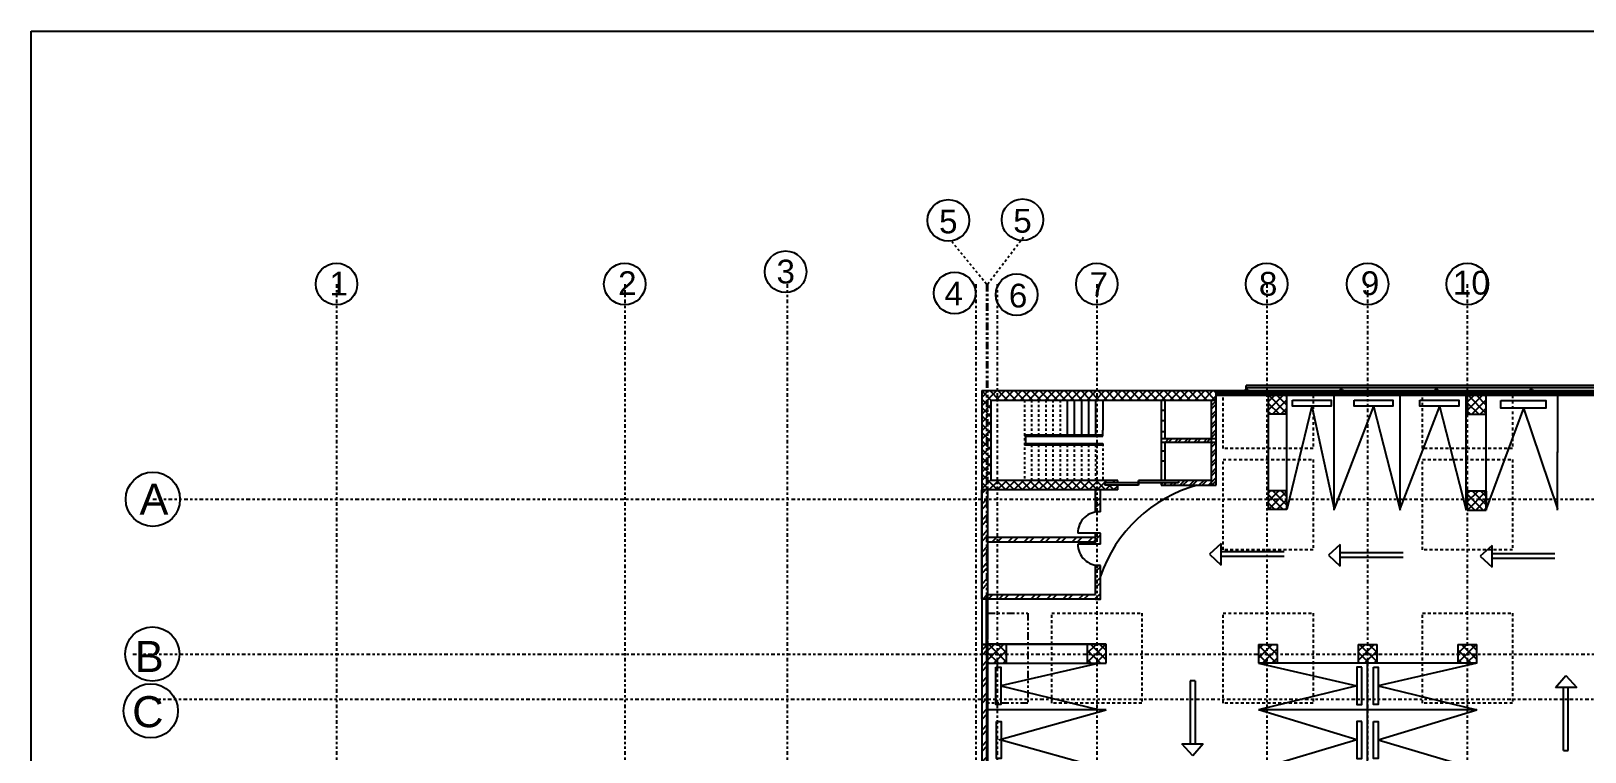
# Model space of a CAD drawing. Header units: millimetres. Extents: x 240 to 610, y 141 to 225.
# Drawn here: x 491.2 to 556.7, y 194.7 to 225.1 of the extents above; entities that cross this region are included whole.
import ezdxf

# ---------------------------------------------------------------- set-up
doc = ezdxf.new("R2010")
doc.units = ezdxf.units.MM
doc.header["$LTSCALE"] = 0.5
for name, pattern in [('Dash', [6.35, 3.175, -3.175]), ('HIDDEN', [0.375, 0.25, -0.125]), ('PHANTOM2', [1.25, 0.625, -0.125, 0.125, -0.125, 0.125, -0.125])]:
    doc.linetypes.add(name, pattern=pattern)
doc.layers.add('Layer1', color=5, linetype='Continuous')
doc.layers.add('m7or', color=1, linetype='Continuous')
doc.styles.get("Standard").update_dxf_attribs({"font": 'arial.ttf'})
pattern_1 = [(45, (-2571.07566, -1818.9317), (-0.336759605, 0.336759605), []), (45, (-2570.85116, -1818.9317), (-0.336759605, 0.336759605), [])]
pattern_2 = [(45, (-2571.07566, -1818.9317), (-0.202055763, 0.202055763), []), (45, (-2570.94096, -1818.9317), (-0.202055763, 0.202055763), [])]
pattern_3 = [(45, (-2571.07566, -1818.9317), (-0.175114994, 0.175114994), []), (135, (-2571.07566, -1818.9317), (-0.175114994, -0.175114994), [])]
pattern_4 = [(45, (-2575.07566, -1818.93171), (-0.0606167288, 0.0606167288), []), (45, (-2575.03525, -1818.93171), (-0.0606167288, 0.0606167288), [])]

msp = doc.modelspace()

# ---------------------------------------------------------------- hatches: boundary and pattern name
h = msp.add_hatch()
h.set_pattern_fill('ANSI37', color=256, scale=0.078)
h.set_pattern_definition(pattern_3)
h.paths.add_polyline_path([(536.493, 206.042), (537.032, 206.042), (537.032, 206.142), (531.699, 206.142), (531.699, 209.528), (541.179, 209.528), (541.179, 209.928), (531.299, 209.928), (531.299, 205.742), (537.032, 205.742), (537.032, 205.942), (536.493, 205.942)])
h = msp.add_hatch()
h.set_pattern_fill('ANSI32', color=256, scale=0.009)
h.set_pattern_definition([(45, (-2587.07566, -1818.93171), (-0.0606167288, 0.0606167288), []), (45, (-2587.03525, -1818.93171), (-0.0606167288, 0.0606167288), [])])
h.paths.add_polyline_path([(542.363, 209.928), (542.363, 209.728), (542.563, 209.729), (542.563, 209.928)])
h = msp.add_hatch()
h.set_pattern_fill('ANSI37', color=256, scale=0.078)
h.set_pattern_definition(pattern_3)
h.paths.add_polyline_path([(559.365, 209.728), (558.563, 209.728), (558.565, 208.928), (559.365, 208.928)])
h.paths.add_polyline_path([(558.565, 204.89), (559.365, 204.89), (559.365, 205.69), (558.565, 205.69)])
h.paths.add_polyline_path([(552.562, 205.69), (551.762, 205.69), (551.762, 204.89), (552.562, 204.89)])
h.paths.add_polyline_path([(552.564, 208.928), (552.564, 209.728), (551.762, 209.728), (551.764, 208.928)])
h.paths.add_polyline_path([(544.162, 205.715), (543.386, 205.715), (543.386, 204.915), (544.162, 204.915)])
h.paths.add_polyline_path([(544.162, 208.928), (544.162, 209.728), (543.386, 209.728), (543.386, 208.928)])
h = msp.add_hatch()
h.set_pattern_fill('ANSI32', color=256, scale=0.009)
h.set_pattern_definition([(45, (-2583.07566, -1818.93171), (-0.0606167288, 0.0606167288), []), (45, (-2583.03525, -1818.93171), (-0.0606167288, 0.0606167288), [])])
h.paths.add_polyline_path([(546.363, 209.928), (546.363, 209.728), (546.563, 209.729), (546.563, 209.928)])
h = msp.add_hatch()
h.set_pattern_fill('ANSI32', color=256, scale=0.009)
h.set_pattern_definition([(45, (-2579.07566, -1818.93171), (-0.0606167288, 0.0606167288), []), (45, (-2579.03525, -1818.93171), (-0.0606167288, 0.0606167288), [])])
h.paths.add_polyline_path([(550.363, 209.928), (550.363, 209.728), (550.563, 209.729), (550.563, 209.928)])
h = msp.add_hatch()
h.set_pattern_fill('ANSI32', color=256, scale=0.009)
h.set_pattern_definition(pattern_4)
h.paths.add_polyline_path([(554.363, 209.928), (554.363, 209.728), (554.563, 209.729), (554.563, 209.928)])
h = msp.add_hatch()
h.set_pattern_fill('ANSI32', color=256, scale=0.009)
h.set_pattern_definition(pattern_4)
h.paths.add_polyline_path([(554.363, 209.928), (554.363, 209.728), (554.563, 209.729), (554.563, 209.928)])
h = msp.add_hatch()
h.set_pattern_fill('ANSI32', color=256, scale=0.03)
h.set_pattern_definition(pattern_2)
h.paths.add_polyline_path([(541.179, 209.528), (540.979, 209.528), (540.979, 207.91), (541.179, 207.91)])
h.paths.add_polyline_path([(540.979, 207.91), (538.861, 207.91), (538.861, 207.76), (540.979, 207.76)])
h.paths.add_polyline_path([(541.179, 207.76), (540.979, 207.76), (540.979, 206.142), (540.979, 205.942), (541.179, 205.942)])
h = msp.add_hatch()
h.set_pattern_fill('ANSI32', color=256, scale=0.05)
h.set_pattern_definition(pattern_1)
h.paths.add_polyline_path([(531.549, 204.89), (531.549, 205.742), (531.299, 205.742), (531.299, 201.142), (531.549, 201.142)])
h = msp.add_hatch()
h.set_pattern_fill('ANSI32', color=256, scale=0.05)
h.set_pattern_definition(pattern_1)
h.paths.add_polyline_path([(536.299, 205.742), (536.099, 205.742), (536.099, 204.811, -0.05572), (536.299, 204.822)])
h = msp.add_hatch()
h.set_pattern_fill('ANSI32', color=256, scale=0.03)
h.set_pattern_definition(pattern_2)
h.paths.add_polyline_path([(540.979, 206.142), (539.589, 206.142), (539.589, 206.042), (538.861, 206.042), (538.861, 205.942), (540.979, 205.942)])
h = msp.add_hatch()
h.set_pattern_fill('ANSI32', color=256, scale=0.05)
h.set_pattern_definition([(45, (-2658.1238, -1772.62705), (-0.336759605, 0.336759605), []), (45, (-2657.8993, -1772.62705), (-0.336759605, 0.336759605), [])])
h.paths.add_polyline_path([(536.099, 203.922), (536.299, 203.922), (536.299, 203.46), (536.099, 203.46)])
h.paths.add_polyline_path([(531.549, 203.742), (531.549, 203.542), (536.099, 203.542), (536.099, 203.742)])
h = msp.add_hatch()
h.set_pattern_fill('ANSI32', color=256, scale=0.05)
h.set_pattern_definition(pattern_1)
h.paths.add_polyline_path([(536.299, 202.56, -0.029184), (536.194, 202.561), (536.1, 202.561), (536.1, 201.142), (536.299, 201.142)])
h = msp.add_hatch()
h.set_pattern_fill('ANSI37', color=256, scale=0.087)
h.set_pattern_definition([(45, (-2657.87382, -1818.9317), (-0.19532057, 0.19532057), []), (135, (-2657.87382, -1818.9317), (-0.19532057, -0.19532057), [])])
h.paths.add_polyline_path([(552.162, 172.357), (551.362, 172.357), (551.362, 171.557), (552.162, 171.557)])
h.paths.add_polyline_path([(543.76, 172.357), (542.96, 172.357), (542.96, 171.557), (543.76, 171.557)])
h.paths.add_polyline_path([(547.96, 172.357), (547.162, 172.357), (547.162, 171.557), (547.96, 171.557)])
h.paths.add_polyline_path([(547.962, 180.682), (547.164, 180.682), (547.164, 179.882), (547.962, 179.882)])
h.paths.add_polyline_path([(547.962, 191.482), (547.164, 191.482), (547.164, 190.682), (547.962, 190.682)])
h.paths.add_polyline_path([(552.164, 191.482), (551.364, 191.482), (551.364, 190.682), (552.164, 190.682)])
h.paths.add_polyline_path([(543.762, 191.482), (542.962, 191.482), (542.962, 190.682), (543.762, 190.682)])
h.paths.add_polyline_path([(536.549, 191.482), (535.749, 191.482), (535.749, 190.682), (536.549, 190.682)])
h.paths.add_polyline_path([(532.349, 191.482), (531.549, 191.482), (531.549, 190.682), (532.349, 190.682)])
h.paths.add_polyline_path([(532.349, 199.236), (531.549, 199.236), (531.549, 198.44), (532.349, 198.44)])
h.paths.add_polyline_path([(536.549, 199.236), (535.749, 199.236), (535.749, 198.44), (536.549, 198.44)])
h.paths.add_polyline_path([(543.762, 199.236), (542.962, 199.236), (542.962, 198.436), (543.762, 198.436)])
h.paths.add_polyline_path([(547.962, 199.236), (547.164, 199.236), (547.164, 198.436), (547.962, 198.436)])
h.paths.add_polyline_path([(552.164, 199.236), (551.364, 199.236), (551.364, 198.436), (552.164, 198.436)])
h.paths.add_polyline_path([(559.323, 191.482), (558.523, 191.482), (558.523, 190.682), (559.323, 190.682)])
h.paths.add_polyline_path([(559.323, 180.682), (558.523, 180.682), (558.523, 179.882), (559.323, 179.882)])
h.paths.add_polyline_path([(571.364, 202.067), (570.964, 202.067), (570.964, 197.458), (571.364, 197.458)])
h.paths.add_polyline_path([(571.36, 165.098), (570.56, 165.098), (570.56, 164.298), (571.362, 164.298)])
h.paths.add_polyline_path([(564.123, 165.098), (563.323, 165.098), (563.323, 164.298), (564.123, 164.298)])
h.paths.add_polyline_path([(536.549, 180.682), (535.749, 180.682), (535.749, 179.882), (536.549, 179.882)])
h.paths.add_polyline_path([(570.964, 173.458), (571.364, 173.458), (571.364, 197.458), (570.964, 197.458)])
h = msp.add_hatch()
h.set_pattern_fill('ANSI32', color=256, scale=0.05)
h.set_pattern_definition(pattern_1)
edge = h.paths.add_edge_path()
edge.add_line((536.066, 201.342), (536.063, 201.179))
edge.add_arc((541.961, 200.172), 5.983, 170.3114, 170.66944)
edge.add_line((536.057, 201.142), (531.549, 201.142))
edge.add_line((531.549, 201.142), (531.549, 201.342))
edge.add_line((531.549, 201.342), (535.499, 201.342))
edge.add_line((535.499, 201.342), (536.066, 201.342))
h = msp.add_hatch()
h.set_pattern_fill('ANSI32', color=256, scale=0.05)
h.set_pattern_definition([(45, (-2657.8738, -1818.9317), (-0.336759605, 0.336759605), []), (45, (-2657.6493, -1818.9317), (-0.336759605, 0.336759605), [])])
h.paths.add_polyline_path([(531.549, 199.236), (531.299, 199.236), (531.299, 180.452), (531.499, 180.452), (531.499, 194.607), (531.549, 194.607)])
h.paths.add_polyline_path([(531.499, 169.698), (531.299, 169.698), (531.299, 161.311), (531.297, 161.111), (531.499, 161.111)])
h.paths.add_polyline_path([(530.797, 161.311), (529.457, 161.311), (529.457, 161.111), (530.797, 161.111)])
h.paths.add_polyline_path([(525.248, 161.311), (523.354, 161.311), (523.354, 161.111), (525.248, 161.111)])

# ---------------------------------------------------------------- linework, layer by layer
at = {"ltscale": 0.5}
for p, q in [((491.238, 225.075), (610.238, 225.075)), ((491.238, 141.075), (491.238, 225.075)), ((531.499, 199.236), (531.499, 201.142)), ((531.549, 175.875), (531.549, 201.142)), ((531.299, 199.236), (531.499, 199.236)), ((531.499, 199.236), (531.505, 175.875))]:
    msp.add_line(p, q, dxfattribs=at)
at = {"ltscale": 0.05}
for p, q in [((531.299, 209.928), (559.565, 209.928)), ((531.299, 209.928), (531.299, 180.452)), ((531.549, 209.728), (531.549, 209.728)), ((539.819, 209.728), (539.819, 209.728)), ((540.019, 209.728), (540.019, 209.728)), ((541.179, 209.728), (559.565, 209.728)), ((543.386, 204.944), (543.386, 209.782)), ((543.386, 204.89), (543.386, 209.728)), ((546.145, 204.944), (546.145, 209.782)), ((546.145, 204.89), (546.145, 209.728)), ((548.933, 204.89), (548.933, 209.728)), ((551.713, 204.89), (551.713, 209.728)), ((552.563, 204.892), (552.564, 209.728)), ((555.57, 204.945), (555.571, 209.781)), ((555.57, 204.891), (555.571, 209.727)), ((531.699, 206.142), (531.699, 209.528)), ((531.699, 209.528), (541.179, 209.528)), ((534.899, 209.528), (534.899, 208.058)), ((535.199, 209.528), (535.199, 208.058)), ((535.499, 209.528), (535.499, 208.058)), ((535.799, 209.528), (535.799, 208.058)), ((536.099, 209.528), (536.099, 208.058)), ((536.399, 209.528), (536.399, 208.258)), ((538.861, 209.528), (538.861, 206.142)), ((539.011, 209.528), (539.011, 207.91)), ((544.162, 208.928), (543.386, 208.928)), ((545.211, 209.277), (544.162, 204.915)), ((545.211, 209.277), (546.145, 204.944)), ((547.806, 209.277), (546.145, 204.944)), ((547.806, 209.277), (548.933, 204.89)), ((550.586, 209.277), (548.925, 204.944)), ((550.586, 209.277), (551.713, 204.89)), ((554.124, 209.183), (552.563, 204.945)), ((554.124, 209.183), (555.57, 204.945)), ((536.398, 208.008), (536.398, 208.258)), ((533.099, 208.058), (536.398, 208.058)), ((533.099, 208.008), (536.398, 208.008)), ((533.099, 207.692), (536.399, 207.692)), ((533.099, 207.642), (536.399, 207.642)), ((533.149, 208.058), (533.149, 207.642)), ((539.011, 207.76), (539.011, 206.142)), ((537.032, 205.742), (531.299, 205.742)), ((531.539, 205.69), (531.539, 204.89)), ((531.549, 205.742), (531.549, 204.438)), ((537.032, 206.142), (531.699, 206.142)), ((536.099, 204.811), (536.099, 205.742)), ((536.299, 204.822), (536.299, 205.742)), ((537.032, 206.042), (537.032, 206.142)), ((537.032, 205.742), (537.032, 205.942)), ((537.909, 205.942), (537.909, 206.142)), ((543.362, 205.715), (544.162, 205.715)), ((552.564, 205.69), (551.762, 205.69)), ((551.762, 205.69), (551.762, 204.89)), ((531.549, 204.89), (531.549, 199.436)), ((544.162, 204.915), (543.386, 204.915)), ((551.762, 204.89), (552.562, 204.89)), ((536.099, 203.742), (531.549, 203.742)), ((536.099, 203.46), (536.099, 203.922)), ((536.299, 203.46), (536.299, 203.922)), ((536.099, 203.542), (531.549, 203.542)), ((541.393, 203.481), (540.893, 203.035)), ((540.893, 203.035), (541.393, 202.575)), ((541.393, 202.575), (541.393, 203.481)), ((544.043, 203.134), (541.393, 203.135)), ((546.408, 203.441), (545.908, 202.995)), ((545.908, 202.995), (546.408, 202.535)), ((546.408, 202.535), (546.408, 203.441)), ((549.058, 203.094), (546.408, 203.095)), ((552.805, 203.394), (552.305, 202.948)), ((552.805, 202.488), (552.805, 203.394)), ((555.455, 203.047), (552.805, 203.048)), ((536.099, 201.342), (536.1, 202.571)), ((536.299, 201.142), (536.299, 202.56)), ((544.043, 202.934), (541.393, 202.935)), ((549.058, 202.894), (546.408, 202.895)), ((552.305, 202.948), (552.805, 202.488)), ((555.455, 202.847), (552.805, 202.848)), ((536.299, 201.142), (531.299, 201.142)), ((531.549, 201.342), (536.099, 201.342)), ((536.549, 199.236), (531.299, 199.236)), ((536.549, 199.24), (531.549, 199.24)), ((531.549, 199.24), (531.549, 175.875)), ((542.962, 199.236), (543.762, 199.236)), ((547.162, 199.236), (547.964, 199.236)), ((551.364, 199.236), (552.164, 199.236)), ((536.256, 198.436), (532.104, 197.489)), ((552.164, 198.436), (542.962, 198.436)), ((542.962, 198.436), (547.114, 197.489)), ((547.563, 191.482), (547.563, 198.436)), ((552.164, 198.436), (548.011, 197.489)), ((555.473, 197.42), (555.919, 197.919)), ((555.919, 197.919), (556.379, 197.42)), ((532.104, 197.489), (536.256, 196.482)), ((540.09, 197.692), (540.09, 195.042)), ((540.29, 197.692), (540.09, 197.692)), ((540.29, 197.692), (540.29, 195.042)), ((547.114, 197.489), (542.962, 196.482)), ((548.011, 197.489), (552.164, 196.482)), ((556.379, 197.42), (555.473, 197.42)), ((555.819, 194.769), (555.819, 197.42)), ((556.019, 194.769), (556.019, 197.42)), ((536.549, 196.482), (531.549, 196.482)), ((532.02, 195.209), (536.549, 196.482)), ((552.164, 196.482), (542.962, 196.482)), ((547.114, 195.209), (542.962, 196.482)), ((548.011, 195.209), (552.164, 196.482)), ((532.123, 195.209), (536.549, 193.982)), ((547.114, 195.209), (542.962, 193.982)), ((548.011, 195.209), (552.164, 193.982)), ((539.73, 195.042), (540.635, 195.042)), ((540.19, 194.542), (539.73, 195.042)), ((540.635, 195.042), (540.19, 194.542)), ((555.819, 194.769), (556.019, 194.769))]:
    msp.add_line(p, q, dxfattribs=at)
for p, q in [((541.179, 205.942), (541.179, 209.928)), ((558.363, 209.853), (541.179, 209.853)), ((558.363, 209.803), (541.179, 209.803)), ((558.495, 210.148), (542.442, 210.148)), ((542.442, 209.978), (542.442, 210.148)), ((558.495, 210.048), (542.442, 210.048)), ((542.492, 209.978), (542.492, 210.048)), ((546.432, 209.978), (546.432, 210.048)), ((546.482, 209.978), (546.482, 210.048)), ((550.436, 209.978), (550.436, 210.048)), ((550.486, 209.978), (550.486, 210.048)), ((554.438, 209.978), (554.438, 210.048)), ((554.488, 209.978), (554.488, 210.048)), ((539.011, 209.089), (538.861, 209.089)), ((540.979, 205.942), (540.979, 209.528)), ((539.011, 208.658), (538.861, 208.658)), ((539.011, 208.196), (538.861, 208.196)), ((538.861, 207.91), (541.179, 207.91)), ((538.861, 207.76), (541.179, 207.76)), ((539.011, 207.382), (538.861, 207.382)), ((539.011, 206.951), (538.861, 206.951)), ((531.299, 201.142), (531.299, 205.742)), ((539.589, 206.042), (536.493, 206.042)), ((536.493, 206.042), (536.493, 205.942)), ((537.909, 205.942), (536.493, 205.942)), ((540.979, 206.142), (537.909, 206.142)), ((537.909, 206.142), (537.909, 205.942)), ((538.861, 206.042), (538.861, 205.942)), ((538.861, 205.942), (541.179, 205.942)), ((539.589, 206.142), (539.589, 206.042)), ((536.299, 203.922), (535.346, 203.922)), ((536.299, 203.46), (535.346, 203.46))]:
    msp.add_line(p, q)
at = {"linetype": 'Dash', "ltscale": 0.05}
for p, q in [((533.099, 209.528), (533.099, 206.142)), ((533.399, 209.528), (533.399, 208.058)), ((533.699, 209.528), (533.699, 208.058)), ((533.999, 209.528), (533.999, 208.058)), ((534.299, 209.528), (534.299, 208.058)), ((534.599, 209.528), (534.599, 208.058)), ((533.392, 207.642), (533.392, 206.172)), ((533.699, 207.642), (533.699, 206.172)), ((533.999, 207.642), (533.999, 206.172)), ((534.299, 207.642), (534.299, 206.172)), ((534.599, 207.642), (534.599, 206.172)), ((534.899, 207.642), (534.899, 206.172)), ((535.199, 207.642), (535.199, 206.172)), ((535.499, 207.642), (535.499, 206.172)), ((535.799, 207.642), (535.799, 206.172)), ((536.099, 207.642), (536.099, 206.172)), ((536.399, 207.692), (536.399, 206.142))]:
    msp.add_line(p, q, dxfattribs=at)
at = {"linetype": 'PHANTOM2', "ltscale": 0.5}
msp.add_line((531.299, 199.236), (531.499, 199.236), dxfattribs=at)
at = {"linetype": 'HIDDEN'}
for points in [[(545.268, 209.728), (545.268, 207.488), (541.468, 207.488), (541.468, 209.728)], [(553.673, 209.728), (553.673, 207.488), (549.873, 207.488), (549.873, 209.728)]]:
    msp.add_lwpolyline(points, dxfattribs=at)
for points in [[(542.563, 209.728), (542.563, 209.928), (542.363, 209.928), (542.363, 209.728), (542.563, 209.729)], [(546.563, 209.728), (546.563, 209.928), (546.363, 209.928), (546.363, 209.728), (546.563, 209.729)], [(550.563, 209.728), (550.563, 209.928), (550.363, 209.928), (550.363, 209.728), (550.563, 209.729)], [(554.563, 209.728), (554.563, 209.928), (554.363, 209.928), (554.363, 209.728), (554.563, 209.729)], [(554.563, 209.728), (554.563, 209.928), (554.363, 209.928), (554.363, 209.728), (554.563, 209.729)], [(536.299, 202.56), (536.1, 202.561)], [(536.1, 201.142), (536.299, 201.142), (536.301, 202.56)]]:
    msp.add_lwpolyline(points)
at = {"ltscale": 0.05}
for points in [[(544.162, 204.915), (544.162, 209.728)], [(551.762, 209.728), (551.764, 208.928), (552.564, 208.928), (552.564, 209.728), (551.764, 209.728)], [(548.935, 204.89), (548.935, 205.69)], [(551.715, 204.89), (551.715, 205.69)], [(552.562, 205.69), (552.562, 204.89)], [(532.349, 198.44), (532.349, 199.24)], [(535.749, 199.24), (535.749, 198.44)], [(536.549, 198.44), (536.549, 199.24)], [(542.962, 199.236), (542.962, 198.436)], [(543.762, 198.436), (543.762, 199.236)], [(547.162, 199.236), (547.162, 198.436)], [(547.164, 199.236), (547.164, 198.436)], [(547.962, 198.436), (547.962, 199.236)], [(547.964, 198.436), (547.964, 199.236)], [(551.364, 199.236), (551.364, 198.436)], [(552.164, 198.436), (552.164, 199.236)], [(531.549, 198.44), (536.549, 198.44)]]:
    msp.add_lwpolyline(points, dxfattribs=at)
for points in [[(544.393, 209.531), (546.03, 209.531), (546.03, 209.277), (544.393, 209.277)], [(546.988, 209.531), (548.625, 209.531), (548.625, 209.277), (546.988, 209.277)], [(549.768, 209.531), (551.404, 209.531), (551.404, 209.277), (549.768, 209.277)], [(553.176, 209.505), (555.072, 209.505), (555.072, 209.183), (553.176, 209.183)], [(531.898, 198.27), (532.104, 198.27), (532.104, 196.707), (531.898, 196.707)], [(547.32, 198.27), (547.114, 198.27), (547.114, 196.707), (547.32, 196.707)], [(547.805, 198.27), (548.011, 198.27), (548.011, 196.707), (547.805, 196.707)], [(531.916, 195.99), (532.123, 195.99), (532.123, 194.427), (531.916, 194.427)], [(547.32, 195.99), (547.114, 195.99), (547.114, 194.427), (547.32, 194.427)], [(547.805, 195.99), (548.011, 195.99), (548.011, 194.427), (547.805, 194.427)]]:
    msp.add_lwpolyline(points, close=True, dxfattribs=at)
at = {"linetype": 'HIDDEN'}
for points in [[(541.468, 207.021), (545.268, 207.021), (545.268, 203.221), (541.468, 203.221)], [(549.873, 207.021), (553.673, 207.021), (553.673, 203.221), (549.873, 203.221)], [(534.248, 200.555), (538.048, 200.555), (538.048, 196.755), (534.248, 196.755)], [(541.468, 200.555), (545.268, 200.555), (545.268, 196.755), (541.468, 196.755)], [(549.873, 200.555), (553.673, 200.555), (553.673, 196.755), (549.873, 196.755)]]:
    msp.add_lwpolyline(points, close=True, dxfattribs=at)
at = {"linetype": 'PHANTOM2'}
msp.add_lwpolyline([(531.549, 200.555), (533.248, 200.555), (533.248, 196.755), (531.549, 196.755)], dxfattribs=at)
for centre, radius in [((529.892, 217.099), 0.876), ((533.017, 217.127), 0.876), ((523.035, 214.935), 0.876), ((504.11, 214.418), 0.876), ((516.255, 214.418), 0.876), ((530.159, 214.039), 0.876), ((532.773, 213.97), 0.876), ((536.149, 214.418), 0.876), ((543.308, 214.418), 0.876), ((547.561, 214.418), 0.876), ((551.763, 214.418), 0.876), ((496.37, 205.351), 1.143), ((496.348, 198.826), 1.143), ((496.282, 196.434), 1.143)]:
    msp.add_circle(centre, radius)
at = {"ltscale": 0.05}
for start, end in [(105.32818, 161.15415), (170.3114, 170.66944)]:
    msp.add_arc((541.961, 200.172), 5.983, start, end, dxfattribs=at)
for centre, start, end in [((536.247, 203.922), 86.73834, 180), ((536.247, 203.46), 180, 273.26166)]:
    msp.add_arc(centre, 0.901, start, end)
at = {"layer": 'Layer1', "linetype": 'PHANTOM2', "ltscale": 0.5}
for p, q in [((504.11, 214.418), (504.11, 154.762)), ((516.255, 214.418), (516.255, 154.762)), ((523.104, 214.418), (523.104, 154.762)), ((531.047, 214.418), (531.047, 154.762)), ((531.954, 214.418), (531.954, 154.762)), ((536.149, 214.418), (536.149, 154.762)), ((543.308, 214.418), (543.308, 154.762)), ((547.561, 214.418), (547.561, 154.762)), ((551.763, 214.418), (551.763, 154.762)), ((496.37, 205.351), (577.848, 205.351)), ((495.523, 198.826), (577, 198.826)), ((496.348, 196.926), (577.826, 196.926))]:
    msp.add_line(p, q, dxfattribs=at)
at = {"layer": 'm7or', "linetype": 'HIDDEN', "ltscale": 0.5}
for p, q in [((531.499, 214.418), (530.059, 216.178)), ((531.549, 214.418), (533.059, 216.397))]:
    msp.add_line(p, q, dxfattribs=at)
at = {"layer": 'm7or', "linetype": 'PHANTOM2'}
for p, q in [((531.499, 214.418), (531.499, 154.762)), ((531.549, 214.418), (531.549, 154.762))]:
    msp.add_line(p, q, dxfattribs=at)

# ---------------------------------------------------------------- texts
for s, width, gutter_width, insert, char_height, attachment_point in [('5', 0.38067, 0.668, (529.502, 217.554), 1.002, 1), ('5', 0.38067, 0.668, (532.627, 217.583), 1.002, 1), ('3', 0.45386, 0.668, (522.651, 215.443), 1.002, 1), ('1', 0.34142, 0.668, (503.812, 214.939), 1.002, 1), ('2', 1.15652, 0.668, (515.977, 214.954), 1.002, 1), ('7', 0.36002, 0.668, (535.842, 214.914), 1.002, 1), ('8', 0.40361, 0.668, (542.979, 214.928), 1.002, 1), ('9', 0.31558, 0.668, (547.275, 214.953), 1.002, 1), ('10', 0.34927, 0.668, (551.156, 214.975), 1.0024, 1), ('4', 0.37237, 0.668, (529.732, 214.523), 1.002, 1), ('6', 0.4978, 0.668, (532.443, 214.431), 1.002, 1), ('A', 4.39598, 0.872, (497.026, 206.008), 1.308, 3), ('B', 1.64083, 0.872, (496.828, 199.378), 1.308, 3), ('C', 2.70126, 0.872, (496.819, 197.052), 1.308, 3)]:
    msp.add_mtext_dynamic_manual_height_columns(s, width=width, gutter_width=gutter_width, heights=[0], dxfattribs=dict(insert=insert, char_height=char_height, attachment_point=attachment_point))

doc.saveas('drawing.dxf')
